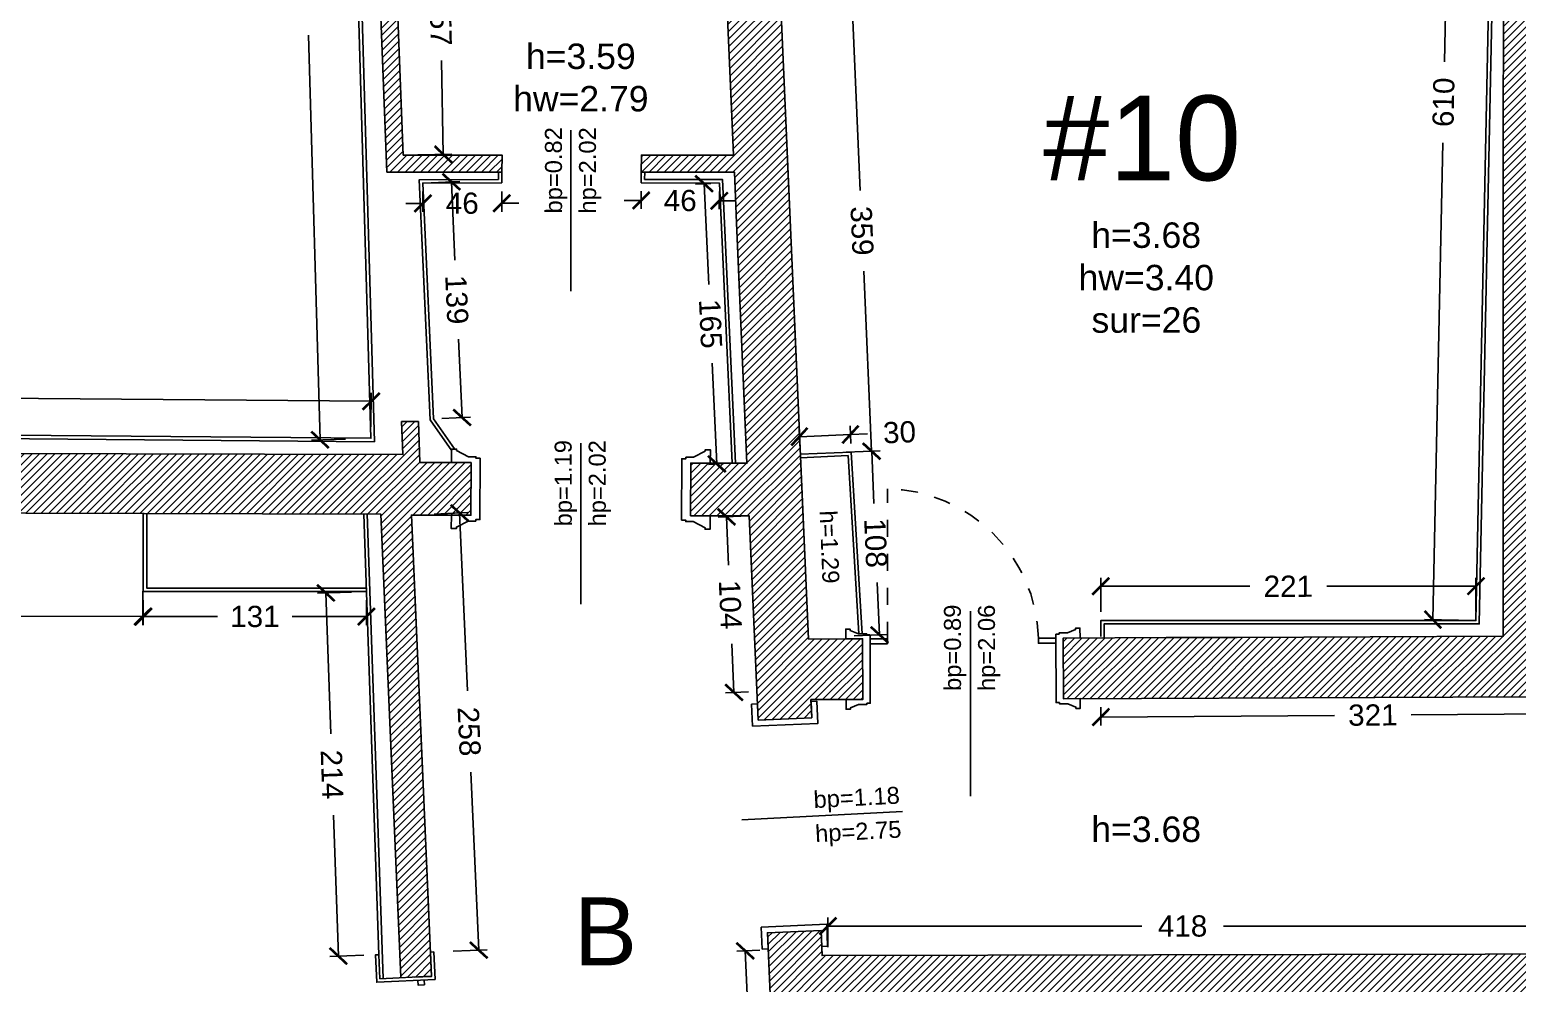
# Model space of a CAD drawing. Header units: millimetres. Extents: x -69 to 235, y 2 to 992.
# Drawn here: x 158.4 to 167.16, y 498.34 to 503.96 of the extents above; entities that cross this region are included whole.
import ezdxf
from ezdxf.enums import TextEntityAlignment as Align

# ---------------------------------------------------------------- set-up
doc = ezdxf.new("R2010")
doc.units = ezdxf.units.MM
doc.header["$LTSCALE"] = 0.01
doc.linetypes.add('HIDDEN2', pattern=[4.7625, 3.175, -1.5875])
for name, color, linetype in [('ob_A_CONTROPARETI', 10, 'Continuous'), ('ob_A_linea_proiezione', 251, 'HIDDEN2'), ('ob_A_muro', 1, 'Continuous'), ('ob_A_muro_r', 252, 'Continuous'), ('ob_cornici corrette', 3, 'Continuous'), ('ob_Q 1_50', 250, 'Continuous'), ('ob_TXT 1_50', 250, 'Continuous')]:
    doc.layers.add(name, color=color, linetype=linetype)
doc.styles.add('m 1_50', font='arial.ttf', dxfattribs={"height": 0.125})
doc.styles.get("Standard").update_dxf_attribs({"font": 'arial.ttf'})
doc.styles.add('STYLE1', font='arial.ttf')
doc.styles.add('Testo L', font='arial.ttf', dxfattribs={"height": 2.5})
doc.dimstyles.new('m 1_50 cm', dxfattribs={"dimtxt": 0.1, "dimasz": 0.1, "dimexe": 0.05, "dimexo": 0.05, "dimgap": 0.1, "dimtad": 0, "dimdec": 1, "dimlfac": 100, "dimrnd": 1, "dimdsep": 46, "dimtxsty": 'm 1_50', "dimblk": 'ARCHTICK', "dimcen": 0.2, "dimadec": 0, "dimazin": 0, "dimtfac": 1, "dimtdec": 1, "dimtofl": 0, "dimtmove": 0, "dimatfit": 3, "dimldrblk": 'DOT', "dimfxl": 0.15, "dimfxlon": 1, "dimtolj": 1, "dimtzin": 0, "dimarcsym": 0})

# ---------------------------------------------------------------- blocks, each defined once
blk = doc.blocks.new('_ARCHTICK')
at = {"color": 0, "linetype": 'ByBlock', "const_width": 0.15}
blk.add_lwpolyline([(-0.5, -0.5), (0.5, 0.5)], dxfattribs=at)
blk = doc.blocks.new('*D25')
at = {"layer": 'Defpoints', "color": 0, "transparency": 16777216}
for p in [(162.7835, 505.0406), (162.9396, 501.4563), (163.3603, 501.4746)]:
    blk.add_point(p, dxfattribs=at)
at = {"layer": 'ob_Q 1_50', "color": 0, "lineweight": -2, "transparency": 16777216}
for p, q in [((163.0544, 505.0524), (163.2542, 505.0611)), ((163.2042, 505.0589), (163.2934, 503.0111)), ((163.3603, 501.4746), (163.3141, 502.5352)), ((163.2105, 501.4681), (163.4103, 501.4768))]:
    blk.add_line(p, q, dxfattribs=at)
at = {"layer": 'ob_Q 1_50', "color": 0, "lineweight": -2, "transparency": 16777216, "xscale": 0.1, "yscale": 0.1, "zscale": 0.1}
for p, rotation in [((163.2042, 505.0589), 92.4935710606313), ((163.3603, 501.4746), 272.4935710606313)]:
    blk.add_blockref('_ARCHTICK', p, dxfattribs=dict(at, rotation=rotation))
at = {"layer": 'ob_Q 1_50', "color": 0, "transparency": 16777216, "insert": (163.3038, 502.7731), "char_height": 0.125, "attachment_point": 5, "rotation": 272.49357, "style": 'm 1_50'}
blk.add_mtext('\\A1;359', dxfattribs=at)
blk = doc.blocks.new('_Dot')
at = {"color": 0, "linetype": 'ByBlock', "lineweight": -2}
blk.add_line((-0.5, 0), (-1, 0), dxfattribs=at)
at = {"color": 0, "linetype": 'ByBlock', "const_width": 0.5}
blk.add_lwpolyline([(-0.25, 0, 1), (0.25, 0, 1)], format="xyb", close=True, dxfattribs=at)
blk = doc.blocks.new('*D94')
at = {"layer": 'Defpoints', "color": 0, "transparency": 16777216}
for p in [(160.5703, 504.7903), (160.601, 503.2193), (160.8371, 503.2239)]:
    blk.add_point(p, dxfattribs=at)
at = {"layer": 'ob_Q 1_50', "color": 0, "lineweight": -2, "transparency": 16777216}
for p, q in [((160.6565, 504.792), (160.8565, 504.7959)), ((160.8065, 504.7949), (160.8173, 504.2416)), ((160.8371, 503.2239), (160.8263, 503.7773)), ((160.6872, 503.221), (160.8871, 503.2249))]:
    blk.add_line(p, q, dxfattribs=at)
at = {"layer": 'ob_Q 1_50', "color": 0, "lineweight": -2, "transparency": 16777216, "xscale": 0.1, "yscale": 0.1, "zscale": 0.1}
for p, rotation in [((160.8065, 504.7949), 91.11821723748834), ((160.8371, 503.2239), 271.1182172374884)]:
    blk.add_blockref('_ARCHTICK', p, dxfattribs=dict(at, rotation=rotation))
at = {"layer": 'ob_Q 1_50', "color": 0, "transparency": 16777216, "insert": (160.8218, 504.0094), "char_height": 0.125, "attachment_point": 5, "rotation": 271.11822, "style": 'm 1_50'}
blk.add_mtext('\\A1;157', dxfattribs=at)
blk = doc.blocks.new('*D95')
at = {"layer": 'Defpoints', "color": 0, "transparency": 16777216}
for p in [(162.464, 503.055), (162.4489, 501.3993), (162.539, 501.4034)]:
    blk.add_point(p, dxfattribs=at)
at = {"layer": 'ob_Q 1_50', "color": 0, "lineweight": -2, "transparency": 16777216}
for p, q in [((162.414, 503.0527), (162.3239, 503.0486)), ((162.3739, 503.0509), (162.4008, 502.4575)), ((162.4489, 501.3993), (162.4219, 501.9927)), ((162.4891, 501.4011), (162.3989, 501.397))]:
    blk.add_line(p, q, dxfattribs=at)
at = {"layer": 'ob_Q 1_50', "color": 0, "lineweight": -2, "transparency": 16777216, "xscale": 0.1, "yscale": 0.1, "zscale": 0.1}
for p, rotation in [((162.3739, 503.0509), 92.60065372666638), ((162.4489, 501.3993), 272.6006537266665)]:
    blk.add_blockref('_ARCHTICK', p, dxfattribs=dict(at, rotation=rotation))
at = {"layer": 'ob_Q 1_50', "color": 0, "transparency": 16777216, "insert": (162.4114, 502.2251), "char_height": 0.125, "attachment_point": 5, "rotation": 272.60065, "style": 'm 1_50'}
blk.add_mtext('\\A1;165', dxfattribs=at)
blk = doc.blocks.new('*D96')
at = {"layer": 'Defpoints', "color": 0, "transparency": 16777216}
for p in [(160.7163, 503.0542), (161.1812, 503.0551), (161.1815, 502.9356)]:
    blk.add_point(p, dxfattribs=at)
at = {"layer": 'ob_Q 1_50', "color": 0, "lineweight": -2, "transparency": 16777216}
for p, q in [((160.7164, 503.0042), (160.7167, 502.8847)), ((161.1813, 503.0051), (161.1816, 502.8856)), ((160.7166, 502.9347), (160.6166, 502.9345)), ((161.1815, 502.9356), (161.2815, 502.9358))]:
    blk.add_line(p, q, dxfattribs=at)
at = {"layer": 'ob_Q 1_50', "color": 0, "lineweight": -2, "transparency": 16777216, "xscale": 0.1, "yscale": 0.1, "zscale": 0.1}
for p, rotation in [((160.7166, 502.9347), 0.1101458449984793), ((161.1815, 502.9356), 180.1101458449984)]:
    blk.add_blockref('_ARCHTICK', p, dxfattribs=dict(at, rotation=rotation))
at = {"layer": 'ob_Q 1_50', "color": 0, "transparency": 16777216, "insert": (160.949, 502.9352), "char_height": 0.125, "attachment_point": 5, "rotation": 0.11015, "style": 'm 1_50'}
blk.add_mtext('\\A1;46', dxfattribs=at)
blk = doc.blocks.new('*D97')
at = {"layer": 'Defpoints', "color": 0, "transparency": 16777216}
for p in [(162.0032, 503.0567), (162.464, 503.055), (162.4636, 502.9505)]:
    blk.add_point(p, dxfattribs=at)
at = {"layer": 'ob_Q 1_50', "color": 0, "lineweight": -2, "transparency": 16777216}
for p, q in [((162.0031, 503.0067), (162.0027, 502.9022)), ((162.4638, 503.005), (162.4634, 502.9005)), ((162.0029, 502.9522), (161.9029, 502.9525)), ((162.4636, 502.9505), (162.5636, 502.9501))]:
    blk.add_line(p, q, dxfattribs=at)
at = {"layer": 'ob_Q 1_50', "color": 0, "lineweight": -2, "transparency": 16777216, "xscale": 0.1, "yscale": 0.1, "zscale": 0.1}
for p, rotation in [((162.0029, 502.9522), 359.7918809553364), ((162.4636, 502.9505), 179.7918809553364)]:
    blk.add_blockref('_ARCHTICK', p, dxfattribs=dict(at, rotation=rotation))
at = {"layer": 'ob_Q 1_50', "color": 0, "transparency": 16777216, "insert": (162.2332, 502.9513), "char_height": 0.125, "attachment_point": 5, "rotation": 359.79188, "style": 'm 1_50'}
blk.add_mtext('\\A1;46', dxfattribs=at)
blk = doc.blocks.new('*D98')
at = {"layer": 'Defpoints', "color": 0, "transparency": 16777216}
for p in [(160.7163, 503.0542), (160.7794, 501.6652), (160.9479, 501.6729)]:
    blk.add_point(p, dxfattribs=at)
at = {"layer": 'ob_Q 1_50', "color": 0, "lineweight": -2, "transparency": 16777216}
for p, q in [((160.7663, 503.0565), (160.9348, 503.0641)), ((160.8849, 503.0619), (160.9059, 502.5995)), ((160.9479, 501.6729), (160.9269, 502.1353)), ((160.8294, 501.6675), (160.9979, 501.6752))]:
    blk.add_line(p, q, dxfattribs=at)
at = {"layer": 'ob_Q 1_50', "color": 0, "lineweight": -2, "transparency": 16777216, "xscale": 0.1, "yscale": 0.1, "zscale": 0.1}
for p, rotation in [((160.8849, 503.0619), 92.60065372666638), ((160.9479, 501.6729), 272.6006537266665)]:
    blk.add_blockref('_ARCHTICK', p, dxfattribs=dict(at, rotation=rotation))
at = {"layer": 'ob_Q 1_50', "color": 0, "transparency": 16777216, "insert": (160.9164, 502.3674), "char_height": 0.125, "attachment_point": 5, "rotation": 272.60065, "style": 'm 1_50'}
blk.add_mtext('\\A1;139', dxfattribs=at)
blk = doc.blocks.new('*D99')
at = {"layer": 'Defpoints', "color": 0, "transparency": 16777216}
for p in [(160.6494, 501.0984), (160.7629, 498.5214), (161.046, 498.5339)]:
    blk.add_point(p, dxfattribs=at)
at = {"layer": 'ob_Q 1_50', "color": 0, "lineweight": -2, "transparency": 16777216}
for p, q in [((160.7827, 501.1043), (160.9825, 501.1131)), ((160.9325, 501.1109), (160.9788, 500.0615)), ((161.046, 498.5339), (160.9998, 499.5834)), ((160.8962, 498.5273), (161.096, 498.5361))]:
    blk.add_line(p, q, dxfattribs=at)
at = {"layer": 'ob_Q 1_50', "color": 0, "lineweight": -2, "transparency": 16777216, "xscale": 0.1, "yscale": 0.1, "zscale": 0.1}
for p, rotation in [((160.9325, 501.1109), 92.52148708818915), ((161.046, 498.5339), 272.5214870881891)]:
    blk.add_blockref('_ARCHTICK', p, dxfattribs=dict(at, rotation=rotation))
at = {"layer": 'ob_Q 1_50', "color": 0, "transparency": 16777216, "insert": (160.9893, 499.8224), "char_height": 0.125, "attachment_point": 5, "rotation": 272.52149, "style": 'm 1_50'}
blk.add_mtext('\\A1;258', dxfattribs=at)
blk = doc.blocks.new('*D102')
at = {"layer": 'Defpoints', "color": 0, "transparency": 16777216}
for p in [(162.6403, 501.0931), (162.5499, 500.0529), (162.6845, 500.0586)]:
    blk.add_point(p, dxfattribs=at)
at = {"layer": 'ob_Q 1_50', "color": 0, "lineweight": -2, "transparency": 16777216}
for p, q in [((162.5903, 501.091), (162.4557, 501.0852)), ((162.5057, 501.0874), (162.5179, 500.8019)), ((162.5499, 500.0529), (162.5377, 500.3384)), ((162.6345, 500.0565), (162.5, 500.0507))]:
    blk.add_line(p, q, dxfattribs=at)
at = {"layer": 'ob_Q 1_50', "color": 0, "lineweight": -2, "transparency": 16777216, "xscale": 0.1, "yscale": 0.1, "zscale": 0.1}
for p, rotation in [((162.5057, 501.0874), 92.44700640658829), ((162.5499, 500.0529), 272.4470064065883)]:
    blk.add_blockref('_ARCHTICK', p, dxfattribs=dict(at, rotation=rotation))
at = {"layer": 'ob_Q 1_50', "color": 0, "transparency": 16777216, "insert": (162.5278, 500.5701), "char_height": 0.125, "attachment_point": 5, "rotation": 272.44701, "style": 'm 1_50'}
blk.add_mtext('\\A1;104', dxfattribs=at)
blk = doc.blocks.new('*D103')
at = {"layer": 'Defpoints', "color": 0, "transparency": 16777216}
for p in [(162.6162, 498.5298), (162.7516, 498.5357), (162.9275, 494.4847)]:
    blk.add_point(p, dxfattribs=at)
at = {"layer": 'ob_Q 1_50', "color": 0, "lineweight": -2, "transparency": 16777216}
for p, q in [((162.7017, 498.5335), (162.5663, 498.5276)), ((162.6162, 498.5298), (162.6937, 496.7451)), ((162.7921, 494.4788), (162.7146, 496.2634)), ((162.8776, 494.4825), (162.7422, 494.4766))]:
    blk.add_line(p, q, dxfattribs=at)
at = {"layer": 'ob_Q 1_50', "color": 0, "lineweight": -2, "transparency": 16777216, "xscale": 0.1, "yscale": 0.1, "zscale": 0.1}
for p, rotation in [((162.6162, 498.5298), 92.48613330680604), ((162.7921, 494.4788), 272.486133306806)]:
    blk.add_blockref('_ARCHTICK', p, dxfattribs=dict(at, rotation=rotation))
at = {"layer": 'ob_Q 1_50', "color": 0, "transparency": 16777216, "insert": (162.7042, 496.5043), "char_height": 0.125, "attachment_point": 5, "rotation": 272.48613, "style": 'm 1_50'}
blk.add_mtext('\\A1;405', dxfattribs=at)
blk = doc.blocks.new('*D106')
at = {"layer": 'Defpoints', "color": 0, "transparency": 16777216}
for p in [(167.0472, 506.5746), (166.6677, 500.4819), (166.9214, 500.4766)]:
    blk.add_point(p, dxfattribs=at)
at = {"layer": 'ob_Q 1_50', "color": 0, "lineweight": -2, "transparency": 16777216}
for p, q in [((166.7935, 506.5799), (166.7355, 503.769)), ((166.9435, 506.5768), (166.7435, 506.5809)), ((166.6677, 500.4819), (166.7257, 503.2927)), ((166.8177, 500.4788), (166.6177, 500.4829))]:
    blk.add_line(p, q, dxfattribs=at)
at = {"layer": 'ob_Q 1_50', "color": 0, "lineweight": -2, "transparency": 16777216, "xscale": 0.1, "yscale": 0.1, "zscale": 0.1}
for p, rotation in [((166.7935, 506.5799), 88.81851574817497), ((166.6677, 500.4819), 268.818515748175)]:
    blk.add_blockref('_ARCHTICK', p, dxfattribs=dict(at, rotation=rotation))
at = {"layer": 'ob_Q 1_50', "color": 0, "transparency": 16777216, "insert": (166.7306, 503.5309), "char_height": 0.125, "attachment_point": 5, "rotation": 88.81852, "style": 'm 1_50'}
blk.add_mtext('\\A1;610', dxfattribs=at)
blk = doc.blocks.new('*D107')
at = {"layer": 'Defpoints', "color": 0, "transparency": 16777216}
for p in [(166.9214, 500.6789), (164.7105, 500.4762), (166.9214, 500.4766)]:
    blk.add_point(p, dxfattribs=at)
at = {"layer": 'ob_Q 1_50', "color": 0, "lineweight": -2, "transparency": 16777216}
for p, q in [((164.7105, 500.5285), (164.7105, 500.7285)), ((166.9214, 500.5289), (166.9214, 500.7289)), ((164.7105, 500.6785), (165.5889, 500.6787)), ((166.9214, 500.6789), (166.043, 500.6788))]:
    blk.add_line(p, q, dxfattribs=at)
at = {"layer": 'ob_Q 1_50', "color": 0, "lineweight": -2, "transparency": 16777216, "xscale": 0.1, "yscale": 0.1, "zscale": 0.1}
for p, rotation in [((164.7105, 500.6785), 180.0115165847805), ((166.9214, 500.6789), 0.01151658478043649)]:
    blk.add_blockref('_ARCHTICK', p, dxfattribs=dict(at, rotation=rotation))
at = {"layer": 'ob_Q 1_50', "color": 0, "transparency": 16777216, "insert": (165.8159, 500.6787), "char_height": 0.125, "attachment_point": 5, "rotation": 0.01152, "style": 'm 1_50'}
blk.add_mtext('\\A1;221', dxfattribs=at)
blk = doc.blocks.new('*D109')
at = {"layer": 'Defpoints', "color": 0, "transparency": 16777216}
for p in [(162.9396, 501.4563), (162.986, 500.3741), (163.4075, 500.3922)]:
    blk.add_point(p, dxfattribs=at)
at = {"layer": 'ob_Q 1_50', "color": 0, "lineweight": -2, "transparency": 16777216}
for p, q in [((163.2113, 501.4679), (163.4111, 501.4764)), ((163.3611, 501.4743), (163.3743, 501.1654)), ((163.4075, 500.3922), (163.3942, 500.7011)), ((163.2576, 500.3858), (163.4574, 500.3943))]:
    blk.add_line(p, q, dxfattribs=at)
at = {"layer": 'ob_Q 1_50', "color": 0, "lineweight": -2, "transparency": 16777216, "xscale": 0.1, "yscale": 0.1, "zscale": 0.1}
for p, rotation in [((163.3611, 501.4743), 92.4517773741005), ((163.4075, 500.3922), 272.4517773741005)]:
    blk.add_blockref('_ARCHTICK', p, dxfattribs=dict(at, rotation=rotation))
at = {"layer": 'ob_Q 1_50', "color": 0, "transparency": 16777216, "insert": (163.3843, 500.9332), "char_height": 0.125, "attachment_point": 5, "rotation": 272.45178, "style": 'm 1_50'}
blk.add_mtext('\\A1;108', dxfattribs=at)
blk = doc.blocks.new('*D110')
at = {"layer": 'Defpoints', "color": 0, "transparency": 16777216}
for p in [(163.2361, 501.5731), (162.9396, 501.4563), (163.2406, 501.4694)]:
    blk.add_point(p, dxfattribs=at)
at = {"layer": 'ob_Q 1_50', "color": 0, "lineweight": -2, "transparency": 16777216}
for p, q in [((162.9375, 501.5062), (162.9329, 501.61)), ((162.9351, 501.56), (163.2361, 501.5731)), ((163.2384, 501.5193), (163.2339, 501.6231)), ((163.2361, 501.5731), (163.336, 501.5775))]:
    blk.add_line(p, q, dxfattribs=at)
at = {"layer": 'ob_Q 1_50', "color": 0, "lineweight": -2, "transparency": 16777216, "xscale": 0.1, "yscale": 0.1, "zscale": 0.1}
for p, rotation in [((162.9351, 501.56), 182.4935710606368), ((163.2361, 501.5731), 2.493571060636813)]:
    blk.add_blockref('_ARCHTICK', p, dxfattribs=dict(at, rotation=rotation))
at = {"layer": 'ob_Q 1_50', "color": 0, "transparency": 16777216, "insert": (163.5251, 501.5857), "char_height": 0.125, "attachment_point": 5, "rotation": 2.49357, "style": 'm 1_50'}
blk.add_mtext('\\A1;30', dxfattribs=at)
blk = doc.blocks.new('*D180')
at = {"layer": 'Defpoints', "color": 0, "transparency": 16777216}
for p in [(164.7105, 500.0169), (167.9157, 500.0402), (164.7113, 499.9073)]:
    blk.add_point(p, dxfattribs=at)
at = {"layer": 'ob_Q 1_50', "color": 0, "lineweight": -2, "transparency": 16777216}
for p, q in [((167.916, 499.9902), (167.9168, 499.8807)), ((164.7109, 499.9669), (164.7117, 499.8573)), ((164.7113, 499.9073), (166.0879, 499.9174)), ((167.9165, 499.9307), (166.5399, 499.9207))]:
    blk.add_line(p, q, dxfattribs=at)
at = {"layer": 'ob_Q 1_50', "color": 0, "lineweight": -2, "transparency": 16777216, "xscale": 0.1, "yscale": 0.1, "zscale": 0.1}
for p, rotation in [((167.9165, 499.9307), 0.4172067463123241), ((164.7113, 499.9073), 180.4172067463123)]:
    blk.add_blockref('_ARCHTICK', p, dxfattribs=dict(at, rotation=rotation))
at = {"layer": 'ob_Q 1_50', "color": 0, "transparency": 16777216, "insert": (166.3139, 499.919), "char_height": 0.125, "attachment_point": 5, "rotation": 0.41721, "style": 'm 1_50'}
blk.add_mtext('\\A1;321', dxfattribs=at)
blk = doc.blocks.new('*D187')
at = {"layer": 'Defpoints', "color": 0, "transparency": 16777216}
for p in [(167.2828, 498.6755), (163.1028, 498.502), (167.2828, 498.5105)]:
    blk.add_point(p, dxfattribs=at)
at = {"layer": 'ob_Q 1_50', "color": 0, "lineweight": -2, "transparency": 16777216}
for p, q in [((163.1028, 498.552), (163.1028, 498.7255)), ((163.1028, 498.6755), (164.9521, 498.6755)), ((167.2828, 498.6755), (165.4335, 498.6755)), ((167.2828, 498.5605), (167.2828, 498.7255))]:
    blk.add_line(p, q, dxfattribs=at)
at = {"layer": 'ob_Q 1_50', "color": 0, "lineweight": -2, "transparency": 16777216, "xscale": 0.1, "yscale": 0.1, "zscale": 0.1, "rotation": 180}
blk.add_blockref('_ARCHTICK', (163.1028, 498.6755), dxfattribs=at)
at = {"layer": 'ob_Q 1_50', "color": 0, "lineweight": -2, "transparency": 16777216, "xscale": 0.1, "yscale": 0.1, "zscale": 0.1}
blk.add_blockref('_ARCHTICK', (167.2828, 498.6755), dxfattribs=at)
at = {"layer": 'ob_Q 1_50', "color": 0, "transparency": 16777216, "insert": (165.1928, 498.6755), "char_height": 0.125, "attachment_point": 5, "style": 'm 1_50'}
blk.add_mtext('\\A1;418', dxfattribs=at)
blk = doc.blocks.new('A$C03CE5361')
at = {"layer": 'ob_cornici corrette'}
blk.add_lwpolyline([(-0.155, -0.1148), (-0.155, 0), (0.155, 0), (0.155, -0.115), (0.2346, -0.115), (0.2346, -0.085), (0.2259, -0.085), (0.1897, -0.015), (0.1897, 0.0287), (0.181, 0.0287), (0.181, 0.0537), (-0.181, 0.0537), (-0.181, 0.0364), (-0.181, 0.0287), (-0.1897, 0.0287), (-0.1897, -0.015), (-0.2259, -0.085), (-0.2346, -0.085), (-0.2346, -0.115), (-0.155, -0.1148)], close=True, dxfattribs=at)
blk = doc.blocks.new('*D307')
at = {"layer": 'Defpoints', "color": 0, "transparency": 16777216}
for p in [(154.9912, 501.119), (159.0691, 501.1042), (159.0669, 500.4998)]:
    blk.add_point(p, dxfattribs=at)
at = {"layer": 'ob_Q 1_50', "color": 0, "lineweight": -2, "transparency": 16777216}
for p, q in [((154.9895, 500.6646), (154.9888, 500.4646)), ((159.0674, 500.6498), (159.0667, 500.4498)), ((154.989, 500.5146), (156.7872, 500.5081)), ((159.0669, 500.4998), (157.2687, 500.5063))]:
    blk.add_line(p, q, dxfattribs=at)
at = {"layer": 'ob_Q 1_50', "color": 0, "lineweight": -2, "transparency": 16777216, "xscale": 0.1, "yscale": 0.1, "zscale": 0.1}
for p, rotation in [((154.989, 500.5146), 179.7918801077477), ((159.0669, 500.4998), 359.7918801077477)]:
    blk.add_blockref('_ARCHTICK', p, dxfattribs=dict(at, rotation=rotation))
at = {"layer": 'ob_Q 1_50', "color": 0, "transparency": 16777216, "insert": (157.0279, 500.5072), "char_height": 0.125, "attachment_point": 5, "rotation": 359.79188, "style": 'm 1_50'}
blk.add_mtext('\\A1;408', dxfattribs=at)
blk = doc.blocks.new('*D308')
at = {"layer": 'Defpoints', "color": 0, "transparency": 16777216}
for p in [(159.0698, 500.6474), (160.3847, 500.6474), (160.3847, 500.4998)]:
    blk.add_point(p, dxfattribs=at)
at = {"layer": 'ob_Q 1_50', "color": 0, "lineweight": -2, "transparency": 16777216}
for p, q in [((159.0698, 500.5974), (159.0698, 500.4498)), ((160.3847, 500.5974), (160.3847, 500.4498)), ((159.0698, 500.4998), (159.5071, 500.4998)), ((160.3847, 500.4998), (159.9474, 500.4998))]:
    blk.add_line(p, q, dxfattribs=at)
at = {"layer": 'ob_Q 1_50', "color": 0, "lineweight": -2, "transparency": 16777216, "xscale": 0.1, "yscale": 0.1, "zscale": 0.1, "rotation": 180}
blk.add_blockref('_ARCHTICK', (159.0698, 500.4998), dxfattribs=at)
at = {"layer": 'ob_Q 1_50', "color": 0, "lineweight": -2, "transparency": 16777216, "xscale": 0.1, "yscale": 0.1, "zscale": 0.1}
blk.add_blockref('_ARCHTICK', (160.3847, 500.4998), dxfattribs=at)
at = {"layer": 'ob_Q 1_50', "color": 0, "transparency": 16777216, "insert": (159.7273, 500.4998), "char_height": 0.125, "attachment_point": 5, "style": 'm 1_50'}
blk.add_mtext('\\A1;131', dxfattribs=at)
blk = doc.blocks.new('*D309')
at = {"layer": 'Defpoints', "color": 0, "transparency": 16777216}
for p in [(160.3847, 500.6474), (160.2188, 498.4991), (160.458, 498.5073)]:
    blk.add_point(p, dxfattribs=at)
at = {"layer": 'ob_Q 1_50', "color": 0, "lineweight": -2, "transparency": 16777216}
for p, q in [((160.2954, 500.6443), (160.0955, 500.6375)), ((160.1455, 500.6392), (160.174, 499.8079)), ((160.2188, 498.4991), (160.1903, 499.3304)), ((160.3687, 498.5042), (160.1688, 498.4974))]:
    blk.add_line(p, q, dxfattribs=at)
at = {"layer": 'ob_Q 1_50', "color": 0, "lineweight": -2, "transparency": 16777216, "xscale": 0.1, "yscale": 0.1, "zscale": 0.1}
for p, rotation in [((160.1455, 500.6392), 91.96161114684197), ((160.2188, 498.4991), 271.961611146842)]:
    blk.add_blockref('_ARCHTICK', p, dxfattribs=dict(at, rotation=rotation))
at = {"layer": 'ob_Q 1_50', "color": 0, "transparency": 16777216, "insert": (160.1821, 499.5691), "char_height": 0.125, "attachment_point": 5, "rotation": 271.96161, "style": 'm 1_50'}
blk.add_mtext('\\A1;214', dxfattribs=at)
blk = doc.blocks.new('*D312')
at = {"layer": 'Defpoints', "color": 0, "transparency": 16777216}
for p in [(160.2593, 506.7983), (160.1109, 501.5418), (160.4106, 501.5505)]:
    blk.add_point(p, dxfattribs=at)
at = {"layer": 'ob_Q 1_50', "color": 0, "lineweight": -2, "transparency": 16777216}
for p, q in [((160.1095, 506.794), (159.9096, 506.7882)), ((159.9596, 506.7896), (160.0284, 504.4042)), ((160.1109, 501.5418), (160.0421, 503.9273)), ((160.2609, 501.5461), (160.0609, 501.5404))]:
    blk.add_line(p, q, dxfattribs=at)
at = {"layer": 'ob_Q 1_50', "color": 0, "lineweight": -2, "transparency": 16777216, "xscale": 0.1, "yscale": 0.1, "zscale": 0.1}
for p, rotation in [((159.9596, 506.7896), 91.65196628953596), ((160.1109, 501.5418), 271.6519662895359)]:
    blk.add_blockref('_ARCHTICK', p, dxfattribs=dict(at, rotation=rotation))
at = {"layer": 'ob_Q 1_50', "color": 0, "transparency": 16777216, "insert": (160.0352, 504.1657), "char_height": 0.125, "attachment_point": 5, "rotation": 271.65197, "style": 'm 1_50'}
blk.add_mtext('\\A1;525', dxfattribs=at)
blk = doc.blocks.new('*D313')
at = {"layer": 'Defpoints', "color": 0, "transparency": 16777216}
for p in [(160.4125, 501.7685), (154.9923, 501.597), (160.4106, 501.5505)]:
    blk.add_point(p, dxfattribs=at)
at = {"layer": 'ob_Q 1_50', "color": 0, "lineweight": -2, "transparency": 16777216}
for p, q in [((154.9929, 501.6651), (154.9946, 501.8651)), ((154.9941, 501.8151), (157.4659, 501.7939)), ((160.4125, 501.7685), (157.9408, 501.7898)), ((160.4112, 501.6185), (160.4129, 501.8185))]:
    blk.add_line(p, q, dxfattribs=at)
at = {"layer": 'ob_Q 1_50', "color": 0, "lineweight": -2, "transparency": 16777216, "xscale": 0.1, "yscale": 0.1, "zscale": 0.1}
for p, rotation in [((154.9941, 501.8151), 179.507549164791), ((160.4125, 501.7685), 359.507549164791)]:
    blk.add_blockref('_ARCHTICK', p, dxfattribs=dict(at, rotation=rotation))
at = {"layer": 'ob_Q 1_50', "color": 0, "transparency": 16777216, "insert": (157.7033, 501.7918), "char_height": 0.125, "attachment_point": 5, "rotation": 359.50755, "style": 'm 1_50'}
blk.add_mtext('\\A1;542', dxfattribs=at)

msp = doc.modelspace()

# ---------------------------------------------------------------- hatches: boundary and pattern name
at = {"layer": 'ob_A_muro_r'}
h = msp.add_hatch(dxfattribs=at)
h.set_pattern_fill('ANSI31', color=256, scale=0.01)
h.paths.add_polyline_path([(160.9599, 507.4549), (160.1476, 507.4543), (160.1476, 507.6407), (159.4411, 507.6407), (159.4411, 507.4304), (155.9644, 507.4304), (155.9644, 507.6272), (155.1223, 507.6272), (155.1223, 507.4304), (154.3202, 507.434), (154.3183, 506.9567), (155.3747, 506.9524), (158.7799, 506.9388), (160.3575, 506.9323), (160.5049, 503.1193), (160.6349, 503.1193), (161.1826, 503.1193), (161.1835, 503.2193), (160.601, 503.2193), (160.4577, 506.9312), (160.9627, 506.9334)])
h.paths.add_polyline_path([(159.5411, 507.5407), (160.0476, 507.5407), (160.0476, 507.4543), (159.5418, 507.4543)], flags=16)
h.paths.add_polyline_path([(155.8644, 507.4304), (155.2223, 507.4304), (155.2223, 507.5272), (155.8644, 507.5272)], flags=16)
h.paths.add_polyline_path([(162.8663, 507.4529), (161.9197, 507.4542), (161.9225, 506.9347), (162.3858, 506.9362), (162.4141, 506.2858), (162.7298, 506.2995), (162.6991, 507.0066), (162.8597, 507.0054)])
h = msp.add_hatch(dxfattribs=at)
h.set_pattern_fill('ANSI31', color=256, scale=0.01)
h.paths.add_polyline_path([(152.3906, 503.2008), (152.8717, 503.2084), (152.7858, 505.4828), (152.3336, 505.4716)])
h.paths.add_polyline_path([(152.4606, 500.9424), (152.8625, 500.9652), (152.853, 501.1247), (153.5788, 501.1228), (153.5797, 501.4728), (152.9084, 501.4747), (152.9109, 501.9867), (152.9078, 502.1426), (152.4377, 502.1309)])
h.paths.add_polyline_path([(154.893, 501.4693), (154.892, 501.1193), (160.4691, 501.1042), (160.5879, 498.3752), (160.7678, 498.3796), (160.6494, 501.0984), (160.9997, 501.0975), (161.0005, 501.4075), (160.6988, 501.4083), (160.6916, 501.6495), (160.5916, 501.6489), (160.5991, 501.4541), (160.3238, 501.4548), (157.1965, 501.4632)])
h.paths.add_polyline_path([(162.8809, 502.837), (162.7845, 505.0419), (162.4688, 505.0282), (162.5475, 503.2193), (162.004, 503.2193), (162.0036, 503.1193), (162.5519, 503.1193), (162.5653, 502.821), (162.6248, 501.4397), (162.6265, 501.4032), (162.2954, 501.4041), (162.2945, 501.0941), (162.64, 501.0931), (162.6924, 499.8902), (163.0081, 499.904), (163.0034, 500.0102), (163.1546, 500.0108), (163.3091, 500.0114), (163.3077, 500.3689), (162.9879, 500.3676)])
h.paths.add_polyline_path([(166.7853, 500.0251), (167.9438, 500.0294), (167.9446, 499.8551), (168.1844, 499.8562), (168.1836, 500.0305), (168.2958, 500.0311), (169.6012, 500.0359), (169.5999, 500.3937), (168.1833, 500.3878), (167.2832, 500.3843), (167.2832, 507.0197), (167.3736, 507.0214), (167.3697, 507.4724), (166.9914, 507.472), (166.9997, 507.0086), (167.0828, 507.0086), (167.0826, 500.3835), (164.5886, 500.3739), (164.4901, 500.3738), (164.4888, 500.3738), (164.4909, 500.016), (164.6966, 500.0168)])
h = msp.add_hatch(dxfattribs=at)
h.set_pattern_fill('ANSI31', color=256, scale=0.01)
h.paths.add_polyline_path([(168.4671, 498.5121), (168.1905, 498.5119), (168.1895, 498.7257), (167.9498, 498.7246), (167.9508, 498.5118), (163.0691, 498.5019), (163.0626, 498.6507), (162.7469, 498.637), (162.7533, 498.4907), (162.9275, 494.4847), (162.6148, 494.4831), (162.6173, 493.9831), (163.1028, 493.9855), (163.1218, 491.3753), (163.2785, 491.3768), (163.2597, 493.9513), (167.7097, 493.9521), (167.7099, 493.7501), (168.0425, 493.7501), (168.0425, 493.8987), (168.0425, 493.9521), (168.2225, 493.9522), (168.2225, 494.0521), (168.2225, 494.367), (168.1348, 494.3663), (168.1373, 494.7796), (168.1528, 494.7796), (168.1528, 494.973), (167.7896, 494.9772), (167.7896, 494.3227), (166.2105, 494.3288), (166.2166, 496.2871), (167.8079, 496.2926), (167.7992, 495.6607), (168.1528, 495.6613), (168.1528, 495.8532), (168.1382, 495.8533), (168.1437, 496.1406), (168.17, 496.1406), (168.17, 496.4253), (168.1449, 496.4253), (168.1467, 496.9311), (167.8023, 496.9311), (167.8092, 496.4388), (166.1173, 496.4301), (166.1105, 494.3292), (165.1587, 494.3321), (163.2501, 494.3402), (163.2001, 495.4904), (165.262, 495.4825), (165.2647, 496.4704), (164.9907, 496.4693), (164.9907, 496.3273), (165.1643, 496.3279), (165.1622, 495.5828), (163.1957, 495.5908), (163.1639, 496.3216), (164.3743, 496.3252), (164.3743, 496.4669), (163.1578, 496.4628), (163.0801, 498.2128), (167.8464, 498.2266), (167.8456, 498.139), (168.1707, 498.139), (168.1725, 498.2301), (168.4671, 498.2278)])

# ---------------------------------------------------------------- linework, layer by layer
at = {"layer": 'ob_A_CONTROPARETI'}
for p, q in [((159.0698, 501.1074), (159.0698, 500.6474)), ((160.3691, 501.1042), (160.458, 498.5073)), ((160.3891, 501.1049), (160.4829, 498.3663))]:
    msp.add_line(p, q, dxfattribs=at)
for points in [[(154.3183, 506.9567), (154.3183, 506.8229), (160.2593, 506.7983), (160.4106, 501.5505), (154.9923, 501.597), (154.9923, 501.527)], [(154.3383, 506.9567), (154.3383, 506.8428), (160.2787, 506.8182), (160.4312, 501.5303), (155.0123, 501.5769), (155.0123, 501.469)], [(162.7169, 506.5547), (165.2336, 506.5795), (167.0676, 506.5948), (166.941, 500.4566), (164.7303, 500.4562), (164.7303, 500.3744)], [(162.7178, 506.5347), (165.2337, 506.5595), (167.0472, 506.5746), (166.9214, 500.4766), (164.7105, 500.4762), (164.7105, 500.382)], [(161.1617, 503.0751), (160.6954, 503.0742), (160.7597, 501.6585), (160.8875, 501.4762)], [(161.1812, 503.0551), (160.7163, 503.0542), (160.7794, 501.6652), (160.9039, 501.4877)], [(161.1626, 503.1193), (161.1617, 503.0751)], [(161.1826, 503.1193), (161.1812, 503.0551)], [(162.0036, 503.1193), (162.0032, 503.0567), (162.464, 503.055), (162.539, 501.4034)], [(162.0236, 503.1192), (162.0234, 503.0766), (162.4831, 503.0749), (162.559, 501.4034)], [(162.9396, 501.4563), (163.2406, 501.4694), (163.3059, 500.3989)], [(162.9405, 501.4363), (163.2218, 501.4485), (163.2859, 500.3988)], [(160.3814, 500.6474), (159.0698, 500.6474), (159.0698, 501.1074)], [(160.3814, 500.6674), (159.0899, 500.6674), (159.0898, 501.1073)]]:
    msp.add_lwpolyline(points, dxfattribs=at)
at = {"layer": 'ob_A_linea_proiezione'}
msp.add_lwpolyline([(163.4536, 500.3694), (163.4536, 501.2522)], dxfattribs=at)
msp.add_arc((163.4394, 500.3478), 0.9045, 1.59142, 89.10318, dxfattribs=at)
at = {"layer": 'ob_A_muro'}
for p, q in [((162.9879, 500.3676), (163.3077, 500.3689)), ((163.3077, 500.3689), (163.3091, 500.0114)), ((165.0953, 500.3758), (165.5143, 500.3775)), ((163.3091, 500.0114), (163.0034, 500.0102))]:
    msp.add_line(p, q, dxfattribs=at)
for points in [[(160.9599, 507.4549), (160.9627, 506.9334), (160.4576, 506.9323), (160.601, 503.2193), (161.1835, 503.2193), (161.1826, 503.1193)], [(165.5143, 500.3775), (167.0826, 500.3835), (167.0828, 507.0086), (166.9997, 507.0086), (166.9914, 507.472)], [(160.5049, 503.1193), (160.5049, 503.1193), (160.3575, 506.9323), (158.7799, 506.9388), (155.3747, 506.9524), (154.3183, 506.9567), (154.3202, 507.4338), (155.1223, 507.4304)], [(162.5475, 503.2193), (162.4688, 505.0282), (162.7845, 505.0419), (162.9879, 500.3676)], [(162.5475, 503.2193), (162.004, 503.2193), (162.0036, 503.1193)], [(160.5049, 503.1193), (161.1826, 503.1193)], [(163.0034, 500.0102), (163.0081, 499.904), (162.6924, 499.8902), (162.64, 501.0931), (162.2945, 501.0941), (162.2954, 501.4041), (162.6265, 501.4032), (162.5653, 502.821), (162.5519, 503.1193), (162.0036, 503.1193)], [(160.6916, 501.6495), (160.5916, 501.6489)], [(160.5916, 501.6489), (160.5991, 501.4541)], [(160.6916, 501.6495), (160.6988, 501.4083), (161.0005, 501.4075), (160.9997, 501.0975)], [(160.5879, 498.3752), (160.4691, 501.1042), (154.892, 501.1193), (154.893, 501.4693), (160.5991, 501.4541), (160.5991, 501.4541), (160.5991, 501.4541)], [(160.9997, 501.0975), (160.6494, 501.0984), (160.7678, 498.3796), (160.6679, 498.3752)], [(165.0953, 500.3758), (164.4895, 500.3735), (164.4909, 500.016), (166.7853, 500.0251)], [(166.7853, 500.0251), (167.9438, 500.0294), (167.9446, 499.8551), (168.1844, 499.8562), (168.1836, 500.0305), (168.2958, 500.0311), (169.6012, 500.0359), (169.5999, 500.3933)], [(162.6173, 493.9831), (162.6148, 494.4831), (162.9275, 494.4847), (162.7469, 498.637), (162.7469, 498.637), (163.0626, 498.6507), (163.0691, 498.5019), (167.9508, 498.5118), (167.9498, 498.7246), (168.1895, 498.7257), (168.1905, 498.5119), (168.4671, 498.5121), (168.4671, 498.2278)]]:
    msp.add_lwpolyline(points, dxfattribs=at)
at = {"layer": 'ob_cornici corrette'}
for points in [[(163.3515, 500.392), (163.3531, 499.989), (163.3531, 499.989), (163.3331, 499.9889), (163.3331, 499.9819), (163.2842, 499.9817), (163.236, 499.9615), (163.236, 499.9535), (163.2102, 499.9534), (163.21, 500.011), (163.3091, 500.0114), (163.3077, 500.3689), (163.2086, 500.3685), (163.2083, 500.4265), (163.2342, 500.4265), (163.2342, 500.4186), (163.2826, 500.3988), (163.3315, 500.399), (163.3315, 500.392), (163.3515, 500.392)], [(164.4455, 500.3963), (164.4471, 499.9932), (164.4471, 499.9932), (164.4671, 499.9933), (164.4671, 499.9863), (164.516, 499.9865), (164.5644, 499.9667), (164.5644, 499.9587), (164.5902, 499.9588), (164.59, 500.0164), (164.4909, 500.016), (164.4895, 500.3735), (164.5886, 500.3738), (164.5884, 500.4318), (164.5626, 500.4317), (164.5626, 500.4237), (164.5144, 500.4036), (164.4655, 500.4034), (164.4655, 500.3964), (164.4455, 500.3963)], [(160.726, 498.3302), (160.6887, 498.3286), (160.6877, 498.3561)], [(160.726, 498.3302), (160.725, 498.3577)]]:
    msp.add_lwpolyline(points, dxfattribs=at)
for points in [[(163.3516, 500.369), (163.4536, 500.3694), (163.4537, 500.3394), (163.3517, 500.339)], [(164.3436, 500.3729), (164.4456, 500.3733), (164.4457, 500.3433), (164.3437, 500.3429)], [(162.6589, 499.8537), (162.6533, 499.9836), (162.6882, 499.9851), (162.6924, 499.8902), (163.0081, 499.904), (163.0039, 499.9989), (163.0389, 500.0004), (163.0446, 499.8705)], [(162.7104, 498.6704), (162.7161, 498.5406), (162.751, 498.5421), (162.7469, 498.637), (163.0626, 498.6507), (163.0667, 498.5558), (163.1017, 498.5573), (163.096, 498.6872)], [(160.7816, 498.5231), (160.7886, 498.3612), (160.4451, 498.3445), (160.4381, 498.5064), (160.458, 498.5073), (160.4642, 498.3654), (160.7678, 498.3803), (160.7616, 498.5222)]]:
    msp.add_lwpolyline(points, close=True, dxfattribs=at)
at = {"layer": 'ob_Q 1_50'}
for p, q in [((161.5895, 502.4176), (161.5895, 503.3659)), ((161.6469, 500.5737), (161.6469, 501.522)), ((163.9438, 499.4409), (163.9438, 500.5326)), ((162.596, 499.3025), (163.5431, 499.3505))]:
    msp.add_line(p, q, dxfattribs=at)

# ---------------------------------------------------------------- block references
at = {"layer": 'ob_cornici corrette'}
for p, rotation in [((161.0001, 501.2525), 269.8472994492839), ((162.295, 501.2491), 89.84729944928385)]:
    msp.add_blockref('A$C03CE5361', p, dxfattribs=dict(at, rotation=rotation))

# ---------------------------------------------------------------- texts
at = {"layer": 'ob_Q 1_50', "style": 'STYLE1'}
for s, rotation, p in [('bp=0.82', 90.16616, (161.4872, 502.8754)), ('hp=2.02', 90.16616, (161.6877, 502.8748)), ('bp=1.19', 90.16616, (161.5446, 501.0315)), ('hp=2.02', 90.16616, (161.7451, 501.031)), ('bp=0.89', 90.16616, (163.8381, 500.0616)), ('hp=2.06', 90.16616, (164.0387, 500.0611)), ('bp=1.18', 3.06861, (163.0183, 499.4208)), ('hp=2.75', 3.06861, (163.0279, 499.2205))]:
    msp.add_text(s, height=0.1, rotation=rotation, dxfattribs=at).set_placement(p, align=Align.MIDDLE_LEFT)
at = {"layer": 'ob_Q 1_50', "char_height": 0.15, "attachment_point": 1, "style": 'Testo L'}
for s, width, insert in [('\\pi-0.39432,l0.6,t0.65568;h=3.59\\P\\pi-0.46998,t0.58002;hw=2.79', 0.885104, (161.1186, 503.8769)), ('\\pi-0.45128,l0.6,t0.59872;h=3.68\\P\\pi-0.52653,t0.52347;hw=3.40\\P\\pi-0.45,t0.6;sur=26', 0.771181, (164.5064, 502.8228)), ('\\pi-0.45128,l0.6,t0.59872;h=3.68', 0.771181, (164.5064, 499.3216))]:
    msp.add_mtext_dynamic_manual_height_columns(s, width=width, gutter_width=12.5, heights=[0], dxfattribs=dict(at, insert=insert))
at = {"layer": 'ob_TXT 1_50', "ltscale": 0.05, "style": 'STYLE1'}
msp.add_text('h=1.29', height=0.1, rotation=272.26422, dxfattribs=at).set_placement((163.0547, 501.1236))
at = {"layer": 'ob_TXT 1_50'}
note = msp.add_mtext_dynamic_manual_height_columns('#10{\\C0;\\c16777215;\\P}', width=0.933327, gutter_width=12.5, heights=[0.6138, 0], dxfattribs=dict(at, insert=(164.3721, 503.5703), char_height=0.5, attachment_point=1))
at = {"layer": 'ob_TXT 1_50', "insert": (161.6061, 498.8445), "char_height": 0.5, "attachment_point": 1}
msp.add_mtext_dynamic_manual_height_columns('{\\H0.8x;B}', width=0.5, gutter_width=12.5, heights=[0.6138], dxfattribs=at)

# ---------------------------------------------------------------- dimensions: what is measured, and where the dimension line sits
at = {"layer": 'ob_Q 1_50'}
for p1, p2, distance, picture, middle in [((160.2593, 506.7983), (160.4106, 501.5505), -0.2998, '*D312', (160.0352, 504.1657)), ((167.0472, 506.5746), (166.9214, 500.4766), -0.2538, '*D106', (166.7306, 503.5309)), ((160.5703, 504.7903), (160.601, 503.2193), 0.2362, '*D94', (160.8218, 504.0094)), ((160.7163, 503.0542), (161.1812, 503.0551), -0.1195, '*D96', (160.949, 502.9352)), ((160.7163, 503.0542), (160.7794, 501.6652), 0.1687, '*D98', (160.9164, 502.3674)), ((162.0032, 503.0567), (162.464, 503.055), -0.1045, '*D97', (162.2332, 502.9513)), ((162.464, 503.055), (162.539, 501.4034), -0.0902, '*D95', (162.4114, 502.2251)), ((154.99227, 501.59703), (160.41062, 501.55046), 0.21808, '*D313', (157.70332, 501.79182)), ((162.9396, 501.4563), (163.2406, 501.4694), 0.1039, '*D110', (163.5251, 501.5857)), ((162.9396, 501.4563), (162.986, 500.3741), 0.4219, '*D109', (163.3843, 500.9332)), ((160.6494, 501.09844), (160.76288, 498.52143), 0.28342, '*D99', (160.98928, 499.8224)), ((162.6403, 501.0931), (162.6845, 500.0586), -0.1347, '*D102', (162.5278, 500.5701)), ((154.9912, 501.119), (159.0691, 501.1042), -0.6044, '*D307', (157.0279, 500.5072)), ((160.3847, 500.6474), (160.458, 498.5073), -0.2394, '*D309', (160.1821, 499.5691)), ((164.7105, 500.4762), (166.9214, 500.4766), 0.2023, '*D107', (165.8159, 500.6787)), ((159.0698, 500.6474), (160.3847, 500.6474), -0.1476, '*D308', (159.7273, 500.4998)), ((167.9157, 500.0402), (164.7105, 500.0169), 0.1095, '*D180', (166.3139, 499.919)), ((162.9275, 494.4847), (162.7516, 498.5357), 0.1356, '*D103', (162.7042, 496.5043))]:
    dim = msp.add_aligned_dim(p1=p1, p2=p2, distance=distance, dimstyle='m 1_50 cm', dxfattribs=at)
    dim.commit()
    dim.dimension.update_dxf_attribs({"geometry": picture, "text_midpoint": middle})
dim = msp.add_linear_dim(base=(163.3603, 501.4746), p1=(162.7835, 505.0406), p2=(162.9396, 501.4563), angle=272.49357, dimstyle='m 1_50 cm', dxfattribs=at)
dim.commit()
dim.dimension.update_dxf_attribs({"geometry": '*D25', "text_midpoint": (163.3038, 502.7731), "dimtype": 161})
dim = msp.add_linear_dim(base=(167.2828, 498.6755), p1=(163.1028, 498.502), p2=(167.2828, 498.5105), dimstyle='m 1_50 cm', dxfattribs=at)
dim.commit()
dim.dimension.update_dxf_attribs({"geometry": '*D187', "text_midpoint": (165.1928, 498.6755)})

doc.saveas('drawing.dxf')
